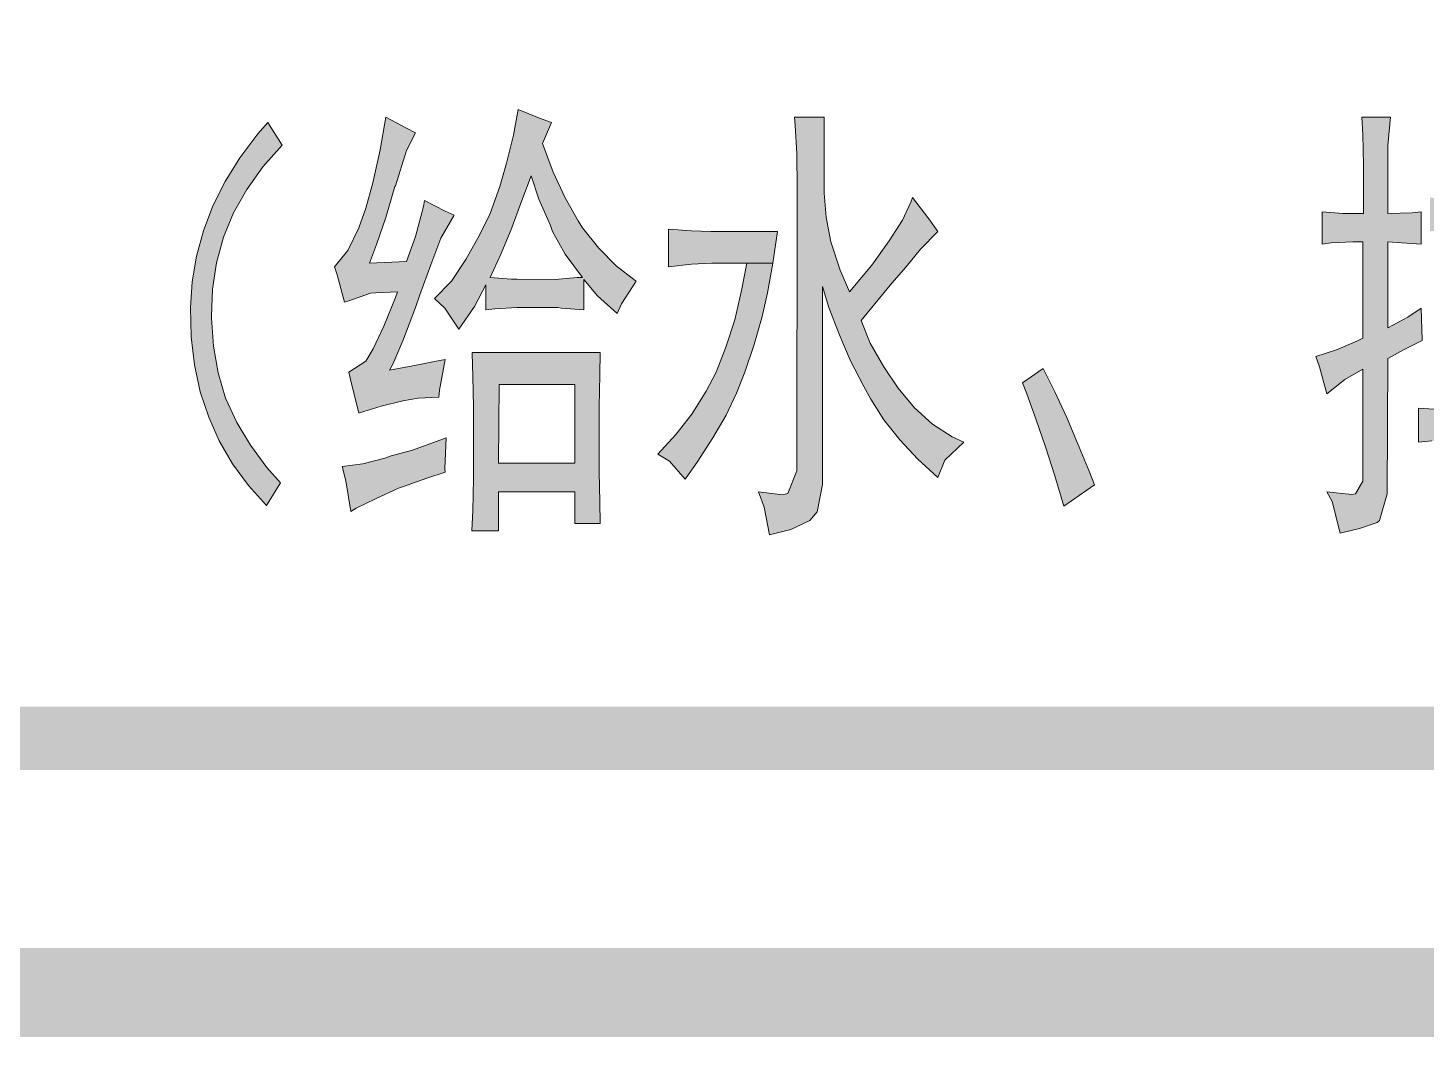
# Model space of a CAD drawing. Extents: x 36524853 to 36525459, y 2743936 to 2747542.
# Drawn here: x 36525161.78 to 36525167.29, y 2744339.71 to 2744343.68 of the extents above; entities that cross this region are included whole.
import ezdxf

# ---------------------------------------------------------------- set-up
doc = ezdxf.new("R2010")
doc.units = 0
doc.header["$LTSCALE"] = 1000
doc.header["$MEASUREMENT"] = 0
for name, color, linetype in [('A0-11 图框-粗线', 16, 'Continuous'), ('A0-12 图框-中粗线', 41, 'Continuous'), ('A0-13 图框-细线', 7, 'Continuous'), ('A0-24 图框-填充', 7, 'Continuous')]:
    doc.layers.add(name, color=color, linetype=linetype)

# ---------------------------------------------------------------- blocks, each defined once
blk = doc.blocks.new('LOGO资质4')
at = {"layer": 'A0-24 图框-填充'}
h = blk.add_hatch(color=256, dxfattribs=at)
h.dxf.hatch_style = 1
h.paths.add_polyline_path([(2672.7, 267.7), (2666.9, 287.7), (2663.1, 308.5), (2661.5, 330.6), (2661.5, 332.3), (2662.3, 353.5), (2665.6, 374.3), (2671, 394.3), (2679, 413.5), (2689.4, 431.8), (2701.9, 449.7), (2717.3, 466.8), (2706, 484.7), (2698.1, 475.6), (2684, 456.8), (2672.3, 438.1), (2662.7, 418.9), (2655.2, 399.3), (2649.8, 379.3), (2646.5, 359.3), (2645.2, 338.9), (2645.6, 316), (2648.1, 294), (2652.7, 272.7), (2659.4, 252.7), (2667.7, 234), (2678.1, 216.1), (2690.6, 199), (2704.8, 183.2), (2716, 201.1), (2705.2, 213.1), (2692.3, 230.6), (2681.5, 248.6)])
h = blk.add_hatch(color=256, dxfattribs=at)
h.dxf.hatch_style = 1
h.paths.add_polyline_path([(2822.2, 338.9), (2825.6, 348.9), (2834.3, 372.7), (2840.6, 389.3), (2842.2, 393.5), (2852.7, 411.8), (2845.6, 414.7), (2829.3, 423.1), (2828.5, 418.5), (2822.2, 394.8), (2815.2, 375.2), (2786, 373.9), (2791.4, 388.5), (2798.9, 409.8), (2806, 434.3), (2806.4, 434.7), (2815.2, 462.6), (2822.2, 476.4), (2815.2, 480.1), (2798.9, 488.9), (2794.3, 463.1), (2788.5, 437.2), (2783.1, 417.2), (2777.7, 401.8), (2768.9, 383.9), (2758.5, 371), (2760.6, 364.8), (2766.4, 343.1), (2769.8, 344.4), (2786.8, 350.2), (2791, 350.6), (2808.1, 351.4), (2806.4, 346.9), (2797.3, 324.4), (2788.9, 306.5), (2783.1, 296.9), (2769.8, 288.1), (2771.8, 279), (2777.7, 256.1), (2778.1, 256.1), (2795.2, 261.5), (2812.3, 265.6), (2824.3, 267.7), (2840.6, 268.5), (2841, 274), (2845.6, 298.1), (2837.2, 296.5), (2820.2, 293.1), (2801.8, 289.8), (2804.3, 294.4), (2812.3, 312.7)])
h.paths.add_polyline_path([(2846.4, 236.5), (2836.4, 232.7), (2819.7, 226.9), (2803.1, 222.3), (2798.1, 220.6), (2780.6, 216.1), (2764.4, 214), (2767.3, 202.7), (2771.4, 178.6), (2775.6, 181.1), (2790.6, 188.6), (2808.9, 196.9), (2812.7, 198.2), (2831, 204.8), (2845.6, 209.4), (2845.2, 212.3)])
h = blk.add_hatch(color=256, dxfattribs=at)
h.dxf.hatch_style = 1
h.paths.add_polyline_path([(2954.7, 361), (2965.5, 348.1), (2980.9, 334.4), (2984.3, 341.9), (2995.9, 359.8), (2995.1, 360.2), (2980.1, 371.8), (2966.4, 385.6), (2953.5, 401.8), (2950.1, 407.3), (2940.1, 425.2), (2930.5, 445.6), (2922.2, 468.1), (2929.3, 484.7), (2919.7, 488.1), (2903.1, 494.7), (2899.3, 474.7), (2893.9, 452.7), (2888.5, 434.3), (2881, 413.1), (2872.6, 396), (2861.8, 376.8), (2850.6, 359.8), (2837.2, 346), (2845.2, 338.5), (2856.4, 321.9), (2868.5, 339.8), (2877.6, 356.9), (2877.6, 337.3), (2884.7, 338.1), (2902.2, 338.9), (2934.3, 338.9), (2937.2, 338.5), (2954.7, 337.3)])
h.paths.add_polyline_path([(2902.2, 361.4), (2897.6, 361.4), (2881, 362.7), (2889.7, 381.4), (2898.1, 401.8), (2905.1, 421), (2913.1, 442.7), (2919.3, 424.3), (2928.5, 403.5), (2930.1, 398.9), (2940.1, 381), (2953.5, 362.7), (2949.3, 362.7), (2932.2, 361)], flags=16)
h = blk.add_hatch(color=256, dxfattribs=at)
h.dxf.hatch_style = 1
h.paths.add_polyline_path([(3142.6, 355.6), (3147.6, 338.9), (3155.5, 318.1), (3164.2, 297.7), (3175.1, 276.9), (3180.5, 266.9), (3190.9, 250.6), (3203.4, 234.8), (3217.5, 219.8), (3233.4, 205.2), (3238.8, 219), (3253.8, 233.1), (3244.6, 237.3), (3229.2, 247.3), (3215, 260.2), (3202.1, 275.6), (3190.9, 292.3), (3180.1, 311), (3173, 328.9), (3183.8, 341.9), (3197.1, 358.1), (3208.4, 371), (3219.6, 384.8), (3233.4, 398.9), (3226.3, 408.9), (3213.4, 425.6), (3212.1, 421.8), (3205.5, 407.7), (3195, 391.4), (3181.3, 372.3), (3163.8, 351.4), (3156.3, 368.5), (3149.2, 390.6), (3145.5, 410.2), (3143.8, 428.9), (3143.8, 451), (3143.8, 463.9), (3143.8, 488.9), (3120.5, 488.9), (3120.9, 482.2), (3122.2, 460.2), (3122.6, 432.7), (3122.2, 211.1), (3122.2, 210.6), (3115.1, 192.7), (3110.9, 191.5), (3092.2, 194), (3096.7, 181.9), (3100.9, 160.2), (3117.6, 164.4), (3132.6, 171.5), (3138.4, 178.2), (3142.6, 199.8)])
h.paths.add_polyline_path([(2966.8, 239), (2966.8, 261), (2967.2, 286), (2967.6, 303.5), (2866.8, 303.5), (2866.8, 303.1), (2867.2, 284.8), (2867.7, 261), (2867.7, 230.6), (2867.7, 204.4), (2867.2, 179.4), (2866.4, 163.2), (2887.6, 163.2), (2887.6, 194), (2947.6, 194), (2947.6, 169), (2967.6, 169), (2967.2, 186.1), (2966.8, 209.8)])
h.paths.add_polyline_path([(2947.6, 216.5), (2887.6, 216.5), (2888.1, 278.5), (2947.6, 278.5)], flags=16)
h.paths.add_polyline_path([(3083, 373.9), (3103.4, 373.9), (3107.2, 398.9), (3054.7, 398.9), (3039.3, 399.3), (3021.4, 400.6), (3021.4, 371), (3039.3, 373.1), (3055.5, 373.9)])
h.paths.add_polyline_path([(3078.8, 352.3), (3073.4, 329.4), (3066.3, 307.7), (3058.8, 288.1), (3050.9, 273.1), (3039.7, 255.2), (3027.2, 239), (3013, 223.6), (3022.2, 218.1), (3034.3, 204), (3043.8, 217.3), (3056.3, 236.5), (3066.8, 254.4), (3074.7, 271.5), (3081.3, 288.1), (3088.8, 309.8), (3095.1, 331.9), (3099.2, 350.6), (3103.4, 373.9), (3083, 373.9)])
h = blk.add_hatch(color=256, dxfattribs=at)
h.dxf.hatch_style = 1
h.paths.add_polyline_path([(3600.3, 306), (3614.5, 313.1), (3614.5, 313.9), (3613.7, 338.5), (3603.2, 331.4), (3587.4, 323.1), (3587.4, 390.6), (3594.9, 390.2), (3613.7, 388.9), (3613.7, 414.3), (3606.6, 413.5), (3587.4, 413.1), (3587.4, 451), (3587.4, 466.4), (3589.5, 488.9), (3567, 488.9), (3567.8, 475.1), (3568.3, 451), (3568.3, 413.1), (3559.9, 413.1), (3552, 413.1), (3535.8, 414.3), (3535.8, 388.9), (3542.8, 389.8), (3559.9, 390.6), (3567.8, 390.6), (3567.8, 314.8), (3563.7, 312.7), (3547, 305.6), (3530.8, 300.6), (3533.7, 292.3), (3539.5, 271), (3553.7, 282.3), (3567.8, 290.6), (3567.8, 202.3), (3562, 192.3), (3559.1, 191.9), (3539.5, 194), (3543.7, 186.5), (3549.9, 161.5), (3565.3, 165.2), (3579.1, 169.8), (3580.8, 171.5), (3587, 192.3), (3587.4, 299)])
h.paths.add_polyline_path([(3679.1, 436.8), (3679.1, 439.7), (3679.5, 466), (3680.3, 487.2), (3659.1, 487.2), (3659.9, 471.4), (3659.9, 442.2), (3659.9, 422.7), (3653.2, 422.7), (3633.7, 423.5), (3620.7, 425.6), (3620.7, 398.9), (3623.2, 399.3), (3638.2, 400.2), (3659.9, 400.2), (3659.9, 345.6), (3657.4, 345.6), (3636.2, 346), (3623.7, 346.9), (3623.7, 318.9), (3624.9, 318.9), (3638.7, 321), (3659.9, 321.4), (3659.9, 258.5), (3641.6, 258.5), (3623.7, 259), (3611.6, 259.8), (3611.6, 233.1), (3622, 234), (3639.1, 234.4), (3659.9, 234.4), (3659.9, 213.6), (3659.9, 212.7), (3659.5, 191.5), (3659.1, 164.4), (3679.1, 164.4)])
h.paths.add_polyline_path([(3761.9, 346.9), (3759.9, 346.4), (3744.9, 345.6), (3724.9, 345.6), (3724.9, 400.2), (3744.9, 400.2), (3749.4, 400.2), (3768.2, 398.9), (3768.2, 425.6), (3761.1, 424.3), (3744.5, 423.1), (3724.9, 422.7), (3724.9, 439.7), (3724.9, 464.3), (3725.7, 486), (3704.5, 486), (3705.3, 467.2), (3705.7, 439.7), (3705.3, 164.4), (3725.7, 164.4), (3725.7, 166.1), (3724.9, 196.1), (3724.5, 213.6), (3724.5, 234.4), (3739.5, 234.4), (3757.8, 234), (3770.3, 233.1), (3770.3, 259.8), (3761.5, 259), (3744.9, 258.5), (3724.5, 258.5), (3724.5, 321.4), (3728.2, 321.4), (3747.4, 321), (3761.9, 320.2)])
h = blk.add_hatch(color=256, dxfattribs=at)
h.dxf.hatch_style = 1
h.paths.add_polyline_path([(3343.3, 232.3), (3334.6, 253.1), (3325.4, 272.7), (3316.3, 291), (3300, 279.8), (3303.3, 271), (3310.8, 250.6), (3317.9, 229.4), (3325.4, 206.5), (3332.5, 182.7), (3356.7, 199.4), (3352.5, 210.2)])
at = {"layer": 'A0-12 图框-中粗线', "const_width": 50, "flags": 128}
blk.add_lwpolyline([(0, 0), (0, 5500), (7000, 5500), (7000, 0)], close=True, dxfattribs=at)
at = {"layer": 'A0-13 图框-细线', "color": 7, "lineweight": 0}
for p, q in [((2706, 484.7), (2698.1, 475.6)), ((2717.3, 466.8), (2706, 484.7)), ((2798.9, 488.9), (2794.3, 463.1)), ((2815.2, 480.1), (2798.9, 488.9)), ((2903.1, 494.7), (2899.3, 474.7)), ((2919.7, 488.1), (2903.1, 494.7)), ((2929.3, 484.7), (2919.7, 488.1)), ((2922.2, 468.1), (2929.3, 484.7)), ((3143.8, 488.9), (3120.5, 488.9)), ((3120.5, 488.9), (3120.9, 482.2)), ((3143.8, 463.9), (3143.8, 488.9)), ((3589.5, 488.9), (3567, 488.9)), ((3567, 488.9), (3567.8, 475.1)), ((3587.4, 466.4), (3589.5, 488.9)), ((2698.1, 475.6), (2684, 456.8)), ((2822.2, 476.4), (2815.2, 480.1)), ((2815.2, 462.6), (2822.2, 476.4)), ((2899.3, 474.7), (2893.9, 452.7)), ((3120.9, 482.2), (3122.2, 460.2)), ((3567.8, 475.1), (3568.3, 451)), ((2701.9, 449.7), (2717.3, 466.8)), ((2794.3, 463.1), (2788.5, 437.2)), ((2806.4, 434.7), (2815.2, 462.6)), ((2930.5, 445.6), (2922.2, 468.1)), ((3143.8, 451), (3143.8, 463.9)), ((3587.4, 451), (3587.4, 466.4)), ((2684, 456.8), (2672.3, 438.1)), ((2893.9, 452.7), (2888.5, 434.3)), ((3122.2, 460.2), (3122.6, 432.7)), ((2689.4, 431.8), (2701.9, 449.7)), ((2905.1, 421), (2913.1, 442.7)), ((2913.1, 442.7), (2919.3, 424.3)), ((2940.1, 425.2), (2930.5, 445.6)), ((3143.8, 428.9), (3143.8, 451)), ((3568.3, 451), (3568.3, 413.1)), ((3587.4, 413.1), (3587.4, 451)), ((2672.3, 438.1), (2662.7, 418.9)), ((2679, 413.5), (2689.4, 431.8)), ((2788.5, 437.2), (2783.1, 417.2)), ((2798.9, 409.8), (2806, 434.3)), ((2806, 434.3), (2806.4, 434.7)), ((2888.5, 434.3), (2881, 413.1)), ((3122.6, 432.7), (3122.2, 211.1)), ((2662.7, 418.9), (2655.2, 399.3)), ((2828.5, 418.5), (2822.2, 394.8)), ((2829.3, 423.1), (2828.5, 418.5)), ((2845.6, 414.7), (2829.3, 423.1)), ((2898.1, 401.8), (2905.1, 421)), ((2919.3, 424.3), (2928.5, 403.5)), ((2950.1, 407.3), (2940.1, 425.2)), ((3145.5, 410.2), (3143.8, 428.9)), ((3212.1, 421.8), (3205.5, 407.7)), ((3213.4, 425.6), (3212.1, 421.8)), ((3226.3, 408.9), (3213.4, 425.6)), ((2671, 394.3), (2679, 413.5)), ((2783.1, 417.2), (2777.7, 401.8)), ((2791.4, 388.5), (2798.9, 409.8)), ((2842.2, 393.5), (2852.7, 411.8)), ((2852.7, 411.8), (2845.6, 414.7)), ((2881, 413.1), (2872.6, 396)), ((2953.5, 401.8), (2950.1, 407.3)), ((3149.2, 390.6), (3145.5, 410.2)), ((3205.5, 407.7), (3195, 391.4)), ((3233.4, 398.9), (3226.3, 408.9)), ((3535.8, 414.3), (3535.8, 388.9)), ((3552, 413.1), (3535.8, 414.3)), ((3559.9, 413.1), (3552, 413.1)), ((3568.3, 413.1), (3559.9, 413.1)), ((3606.6, 413.5), (3587.4, 413.1)), ((3613.7, 414.3), (3606.6, 413.5)), ((3613.7, 388.9), (3613.7, 414.3)), ((2655.2, 399.3), (2649.8, 379.3)), ((2777.7, 401.8), (2768.9, 383.9)), ((2889.7, 381.4), (2898.1, 401.8)), ((2928.5, 403.5), (2930.1, 398.9)), ((2930.1, 398.9), (2940.1, 381)), ((2966.4, 385.6), (2953.5, 401.8)), ((3021.4, 400.6), (3021.4, 371)), ((3039.3, 399.3), (3021.4, 400.6)), ((3054.7, 398.9), (3039.3, 399.3)), ((3107.2, 398.9), (3054.7, 398.9)), ((3103.4, 373.9), (3107.2, 398.9)), ((3219.6, 384.8), (3233.4, 398.9)), ((2665.6, 374.3), (2671, 394.3)), ((2786, 373.9), (2791.4, 388.5)), ((2822.2, 394.8), (2815.2, 375.2)), ((2834.3, 372.7), (2840.6, 389.3)), ((2840.6, 389.3), (2842.2, 393.5)), ((2872.6, 396), (2861.8, 376.8)), ((2980.1, 371.8), (2966.4, 385.6)), ((3156.3, 368.5), (3149.2, 390.6)), ((3195, 391.4), (3181.3, 372.3)), ((3535.8, 388.9), (3542.8, 389.8)), ((3542.8, 389.8), (3559.9, 390.6)), ((3559.9, 390.6), (3567.8, 390.6)), ((3567.8, 390.6), (3567.8, 314.8)), ((3587.4, 390.6), (3594.9, 390.2)), ((3587.4, 323.1), (3587.4, 390.6)), ((3594.9, 390.2), (3613.7, 388.9)), ((2649.8, 379.3), (2646.5, 359.3)), ((2662.3, 353.5), (2665.6, 374.3)), ((2768.9, 383.9), (2758.5, 371)), ((2815.2, 375.2), (2786, 373.9)), ((2861.8, 376.8), (2850.6, 359.8)), ((2881, 362.7), (2889.7, 381.4)), ((2940.1, 381), (2953.5, 362.7)), ((3208.4, 371), (3219.6, 384.8)), ((2758.5, 371), (2760.6, 364.8)), ((2760.6, 364.8), (2766.4, 343.1)), ((2825.6, 348.9), (2834.3, 372.7)), ((2995.1, 360.2), (2980.1, 371.8)), ((3021.4, 371), (3039.3, 373.1)), ((3039.3, 373.1), (3055.5, 373.9)), ((3055.5, 373.9), (3083, 373.9)), ((3083, 373.9), (3078.8, 352.3)), ((3083, 373.9), (3103.4, 373.9)), ((3103.4, 373.9), (3083, 373.9)), ((3099.2, 350.6), (3103.4, 373.9)), ((3163.8, 351.4), (3156.3, 368.5)), ((3181.3, 372.3), (3163.8, 351.4)), ((3197.1, 358.1), (3208.4, 371)), ((2646.5, 359.3), (2645.2, 338.9)), ((2661.5, 332.3), (2662.3, 353.5)), ((2850.6, 359.8), (2837.2, 346)), ((2868.5, 339.8), (2877.6, 356.9)), ((2877.6, 356.9), (2877.6, 337.3)), ((2897.6, 361.4), (2881, 362.7)), ((2902.2, 361.4), (2897.6, 361.4)), ((2932.2, 361), (2902.2, 361.4)), ((2949.3, 362.7), (2932.2, 361)), ((2953.5, 362.7), (2949.3, 362.7)), ((2954.7, 337.3), (2954.7, 361)), ((2954.7, 361), (2965.5, 348.1)), ((2984.3, 341.9), (2995.9, 359.8)), ((2995.9, 359.8), (2995.1, 360.2)), ((3078.8, 352.3), (3073.4, 329.4)), ((3142.6, 199.8), (3142.6, 355.6)), ((3142.6, 355.6), (3147.6, 338.9)), ((3183.8, 341.9), (3197.1, 358.1)), ((2766.4, 343.1), (2769.8, 344.4)), ((2769.8, 344.4), (2786.8, 350.2)), ((2786.8, 350.2), (2791, 350.6)), ((2791, 350.6), (2808.1, 351.4)), ((2806.4, 346.9), (2797.3, 324.4)), ((2808.1, 351.4), (2806.4, 346.9)), ((2822.2, 338.9), (2825.6, 348.9)), ((2837.2, 346), (2845.2, 338.5)), ((2965.5, 348.1), (2980.9, 334.4)), ((2980.9, 334.4), (2984.3, 341.9)), ((3095.1, 331.9), (3099.2, 350.6)), ((3173, 328.9), (3183.8, 341.9)), ((2645.2, 338.9), (2645.6, 316)), ((2661.5, 330.6), (2661.5, 332.3)), ((2663.1, 308.5), (2661.5, 330.6)), ((2812.3, 312.7), (2822.2, 338.9)), ((2845.2, 338.5), (2856.4, 321.9)), ((2856.4, 321.9), (2868.5, 339.8)), ((2877.6, 337.3), (2884.7, 338.1)), ((2884.7, 338.1), (2902.2, 338.9)), ((2902.2, 338.9), (2934.3, 338.9)), ((2934.3, 338.9), (2937.2, 338.5)), ((2937.2, 338.5), (2954.7, 337.3)), ((3088.8, 309.8), (3095.1, 331.9)), ((3147.6, 338.9), (3155.5, 318.1)), ((3603.2, 331.4), (3587.4, 323.1)), ((3613.7, 338.5), (3603.2, 331.4)), ((3614.5, 313.9), (3613.7, 338.5)), ((2797.3, 324.4), (2788.9, 306.5)), ((3073.4, 329.4), (3066.3, 307.7)), ((3180.1, 311), (3173, 328.9)), ((2645.6, 316), (2648.1, 294)), ((2666.9, 287.7), (2663.1, 308.5)), ((2804.3, 294.4), (2812.3, 312.7)), ((3081.3, 288.1), (3088.8, 309.8)), ((3155.5, 318.1), (3164.2, 297.7)), ((3190.9, 292.3), (3180.1, 311)), ((3563.7, 312.7), (3547, 305.6)), ((3567.8, 314.8), (3563.7, 312.7)), ((3600.3, 306), (3614.5, 313.1)), ((3614.5, 313.1), (3614.5, 313.9)), ((2788.9, 306.5), (2783.1, 296.9)), ((2845.6, 298.1), (2837.2, 296.5)), ((2841, 274), (2845.6, 298.1)), ((2967.6, 303.5), (2866.8, 303.5)), ((2866.8, 303.5), (2866.8, 303.1)), ((2866.8, 303.1), (2867.2, 284.8)), ((2967.2, 286), (2967.6, 303.5)), ((3066.3, 307.7), (3058.8, 288.1)), ((3164.2, 297.7), (3175.1, 276.9)), ((3547, 305.6), (3530.8, 300.6)), ((3530.8, 300.6), (3533.7, 292.3)), ((3587, 192.3), (3587.4, 299)), ((3587.4, 299), (3600.3, 306)), ((2648.1, 294), (2652.7, 272.7)), ((2672.7, 267.7), (2666.9, 287.7)), ((2783.1, 296.9), (2769.8, 288.1)), ((2769.8, 288.1), (2771.8, 279)), ((2801.8, 289.8), (2804.3, 294.4)), ((2820.2, 293.1), (2801.8, 289.8)), ((2837.2, 296.5), (2820.2, 293.1)), ((3058.8, 288.1), (3050.9, 273.1)), ((3074.7, 271.5), (3081.3, 288.1)), ((3202.1, 275.6), (3190.9, 292.3)), ((3316.3, 291), (3300, 279.8)), ((3325.4, 272.7), (3316.3, 291)), ((3533.7, 292.3), (3539.5, 271)), ((3553.7, 282.3), (3567.8, 290.6)), ((3567.8, 290.6), (3567.8, 202.3)), ((2771.8, 279), (2777.7, 256.1)), ((2867.2, 284.8), (2867.7, 261)), ((2887.6, 216.5), (2888.1, 278.5)), ((2888.1, 278.5), (2947.6, 278.5)), ((2947.6, 278.5), (2947.6, 216.5)), ((2966.8, 261), (2967.2, 286)), ((3175.1, 276.9), (3180.5, 266.9)), ((3215, 260.2), (3202.1, 275.6)), ((3300, 279.8), (3303.3, 271)), ((3539.5, 271), (3553.7, 282.3)), ((2652.7, 272.7), (2659.4, 252.7)), ((2681.5, 248.6), (2672.7, 267.7)), ((2795.2, 261.5), (2812.3, 265.6)), ((2812.3, 265.6), (2824.3, 267.7)), ((2824.3, 267.7), (2840.6, 268.5)), ((2840.6, 268.5), (2841, 274)), ((3050.9, 273.1), (3039.7, 255.2)), ((3066.8, 254.4), (3074.7, 271.5)), ((3180.5, 266.9), (3190.9, 250.6)), ((3303.3, 271), (3310.8, 250.6)), ((3334.6, 253.1), (3325.4, 272.7)), ((2777.7, 256.1), (2778.1, 256.1)), ((2778.1, 256.1), (2795.2, 261.5)), ((2867.7, 261), (2867.7, 230.6)), ((2966.8, 239), (2966.8, 261)), ((3039.7, 255.2), (3027.2, 239)), ((3056.3, 236.5), (3066.8, 254.4)), ((3229.2, 247.3), (3215, 260.2)), ((3343.3, 232.3), (3334.6, 253.1)), ((3611.6, 259.8), (3611.6, 233.1)), ((3623.7, 259), (3611.6, 259.8)), ((2659.4, 252.7), (2667.7, 234)), ((2692.3, 230.6), (2681.5, 248.6)), ((3190.9, 250.6), (3203.4, 234.8)), ((3244.6, 237.3), (3229.2, 247.3)), ((3310.8, 250.6), (3317.9, 229.4)), ((2667.7, 234), (2678.1, 216.1)), ((2836.4, 232.7), (2819.7, 226.9)), ((2846.4, 236.5), (2836.4, 232.7)), ((2845.2, 212.3), (2846.4, 236.5)), ((2966.8, 209.8), (2966.8, 239)), ((3027.2, 239), (3013, 223.6)), ((3043.8, 217.3), (3056.3, 236.5)), ((3203.4, 234.8), (3217.5, 219.8)), ((3238.8, 219), (3253.8, 233.1)), ((3253.8, 233.1), (3244.6, 237.3)), ((3352.5, 210.2), (3343.3, 232.3)), ((3611.6, 233.1), (3622, 234)), ((2705.2, 213.1), (2692.3, 230.6)), ((2798.1, 220.6), (2780.6, 216.1)), ((2803.1, 222.3), (2798.1, 220.6)), ((2819.7, 226.9), (2803.1, 222.3)), ((2867.7, 230.6), (2867.7, 204.4)), ((3013, 223.6), (3022.2, 218.1)), ((3317.9, 229.4), (3325.4, 206.5)), ((2678.1, 216.1), (2690.6, 199)), ((2716, 201.1), (2705.2, 213.1)), ((2780.6, 216.1), (2764.4, 214)), ((2764.4, 214), (2767.3, 202.7)), ((2831, 204.8), (2845.6, 209.4)), ((2845.6, 209.4), (2845.2, 212.3)), ((2947.6, 216.5), (2887.6, 216.5)), ((2967.2, 186.1), (2966.8, 209.8)), ((3022.2, 218.1), (3034.3, 204)), ((3034.3, 204), (3043.8, 217.3)), ((3122.2, 210.6), (3115.1, 192.7)), ((3122.2, 211.1), (3122.2, 210.6)), ((3217.5, 219.8), (3233.4, 205.2)), ((3233.4, 205.2), (3238.8, 219)), ((3356.7, 199.4), (3352.5, 210.2)), ((2690.6, 199), (2704.8, 183.2)), ((2704.8, 183.2), (2716, 201.1)), ((2767.3, 202.7), (2771.4, 178.6)), ((2808.9, 196.9), (2812.7, 198.2)), ((2812.7, 198.2), (2831, 204.8)), ((2867.7, 204.4), (2867.2, 179.4)), ((3138.4, 178.2), (3142.6, 199.8)), ((3325.4, 206.5), (3332.5, 182.7)), ((3332.5, 182.7), (3356.7, 199.4)), ((3567.8, 202.3), (3562, 192.3)), ((2775.6, 181.1), (2790.6, 188.6)), ((2790.6, 188.6), (2808.9, 196.9)), ((2887.6, 163.2), (2887.6, 194)), ((2887.6, 194), (2947.6, 194)), ((2947.6, 194), (2947.6, 169)), ((3092.2, 194), (3096.7, 181.9)), ((3110.9, 191.5), (3092.2, 194)), ((3115.1, 192.7), (3110.9, 191.5)), ((3539.5, 194), (3543.7, 186.5)), ((3559.1, 191.9), (3539.5, 194)), ((3562, 192.3), (3559.1, 191.9)), ((3580.8, 171.5), (3587, 192.3)), ((2771.4, 178.6), (2775.6, 181.1)), ((2867.2, 179.4), (2866.4, 163.2)), ((2967.6, 169), (2967.2, 186.1)), ((3096.7, 181.9), (3100.9, 160.2)), ((3132.6, 171.5), (3138.4, 178.2)), ((3543.7, 186.5), (3549.9, 161.5)), ((2947.6, 169), (2967.6, 169)), ((3117.6, 164.4), (3132.6, 171.5)), ((3549.9, 161.5), (3565.3, 165.2)), ((3565.3, 165.2), (3579.1, 169.8)), ((3579.1, 169.8), (3580.8, 171.5)), ((2866.4, 163.2), (2887.6, 163.2)), ((3100.9, 160.2), (3117.6, 164.4))]:
    blk.add_line(p, q, dxfattribs=at)
blk = doc.blocks.new('A$C6202001D')
at = {"layer": 'A0-11 图框-粗线', "const_width": 70}
blk.add_lwpolyline([(58400, 41000), (2500, 41000), (2500, 1000), (58400, 1000)], close=True, dxfattribs=at)
blk.add_blockref('LOGO资质4', (51200, 1200))

msp = doc.modelspace()

# ---------------------------------------------------------------- block references
at = {"xscale": 0.005, "yscale": 0.005, "zscale": 0.005}
msp.add_blockref('A$C6202001D', (36524893.1983, 2744334.8838), dxfattribs=at)

doc.saveas('drawing.dxf')
